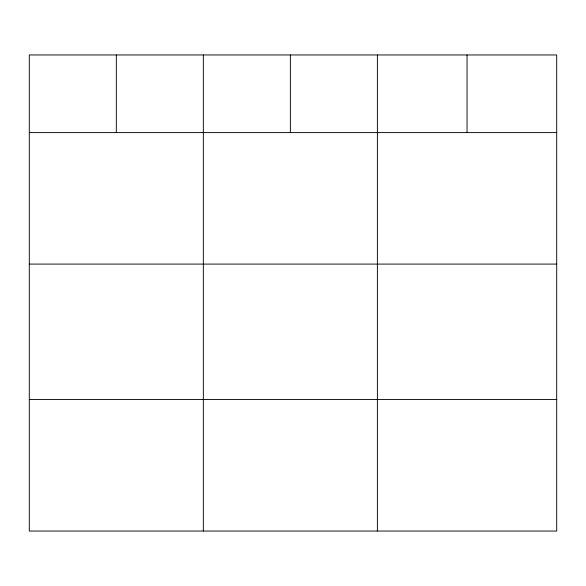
<?xml version="1.0" encoding="UTF-8"?>
<svg xmlns="http://www.w3.org/2000/svg" width="586" height="586" viewBox="0 0 586 586"><rect width="100%" height="100%" fill="white"/><g stroke="black" fill="none" stroke-linecap="round" stroke-linejoin="round"><path stroke-width="0.88" d="M556.7 132.604L556.7 531.041L29.3 531.041L29.3 54.959L556.7 54.959L556.7 132.604L29.3 132.604M29.3 264.088L556.7 264.088M29.3 399.557L556.7 399.557M467.042 54.959L467.042 132.604M377.384 54.959L377.384 531.041M290.363 54.959L290.363 132.604M203.342 54.959L203.342 531.041M116.321 54.959L116.321 132.604"/></g></svg>
